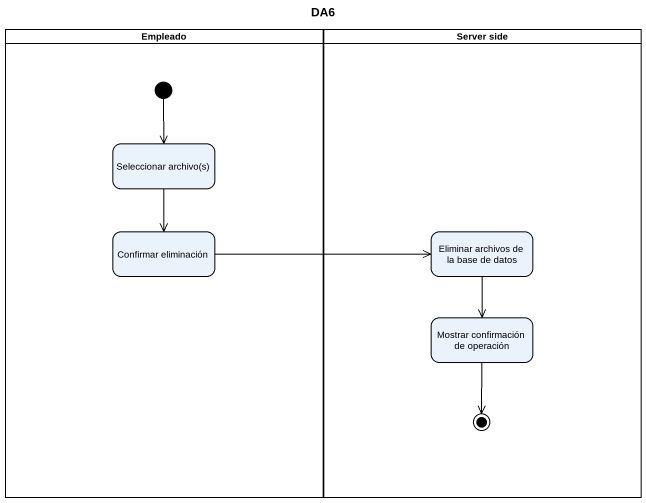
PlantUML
@startuml
title DA6
hide empty description
state Empleado <<partition>> {
  state "Seleccionar archivo(s)" as Seleccionar_archivo_s
  state "Confirmar eliminación" as Confirmar_eliminación
  [*] --> Seleccionar_archivo_s
}
state "Server side" as Server_side <<partition>> {
  state "Eliminar archivos de la base de datos" as Eliminar_archivos_de_la
  state "Mostrar confirmación de operación" as Mostrar_confirmación_de
  Mostrar_confirmación_de --> [*]
}
Seleccionar_archivo_s --> Confirmar_eliminación
Confirmar_eliminación -right-> Eliminar_archivos_de_la
Eliminar_archivos_de_la --> Mostrar_confirmación_de
@enduml
